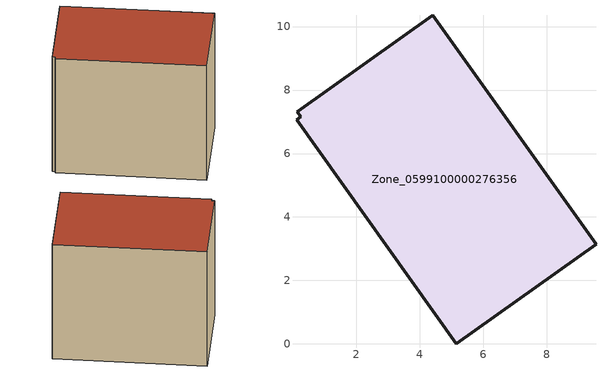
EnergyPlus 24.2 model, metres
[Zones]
Zone_0599100000276356
 floor ground (C_G): 0.24,7.15 0.13,7.31 4.4,10.36 9.55,3.14 5.15,0 0.11,7.06 z0
 wall outside (C_F): 5.15,0 9.55,3.14 4.4,10.36 0.13,7.31 0.24,7.15 0.11,7.06 5.15,0 z0:7.82
 roof outside (C_R): 0.13,7.31 0.24,7.15 0.11,7.06 5.15,0 9.55,3.14 4.4,10.36 z7.82
[BUILDING]
Pand.0599100000276356: North Axis=0; Terrain=City; Loads Convergence Tolerance Value=0.04; Temperature Convergence Tolerance Value=0.4; Solar Distribution=FullExterior; Maximum Number of Warmup Days=25; Minimum Number of Warmup Days=1
[Site:Location]
Rotterdam.The.Hague.AP_ZH_NLD Design_Conditions: Latitude=51.96; Longitude=4.45; Time Zone=1; Elevation=-4.5
[SITE:GROUNDTEMPERATURE:BUILDINGSURFACE]
18, 18, 18, 18, 18, 18, 18, 18, 18, 18, 18, 18
[MATERIAL] Thermal Absorptance=0.9; Solar Absorptance=0.7; Visible Absorptance=0.7
Name | Roughness | Thickness | Conductivity | Density | Specific Heat
G.TI.1975-1991 | MediumSmooth | 0.15 | 0.288461 | 540 | 1210
F.TI.1975-1991 | Rough | 0.3 | 0.230769 | 1920 | 840
R.TI.1975-1991 | MediumRough | 0.2 | 0.153846 | 1500 | 1000
[CONSTRUCTION]
C_G: G.TI.1975-1991
C_F: F.TI.1975-1991
C_R: R.TI.1975-1991
[ZONE]
Zone_0599100000276356: Type=1; Multiplier=1; Ceiling Height=Autocalculate; Volume=Autocalculate; Floor Area=autocalculate; Part of Total Floor Area=Yes
[ZONEINFILTRATION:DESIGNFLOWRATE]
Infil_Zone_0599100000276356: Zone or ZoneList or Space or SpaceList=Zone_0599100000276356; Schedule=AlwaysOn; Design Flow Rate Calculation Method=Flow/Area; Flow Rate per Floor Area=0.003; Constant Term Coefficient=1; Temperature Term Coefficient=0; Velocity Term Coefficient=0; Velocity Squared Term Coefficient=0
[HVACTEMPLATE:ZONE:IDEALLOADSAIRSYSTEM]
Zone_0599100000276356: Maximum Heating Supply Air Temperature=50; Minimum Cooling Supply Air Temperature=13; Maximum Heating Supply Air Humidity Ratio=0.0156; Minimum Cooling Supply Air Humidity Ratio=0.0077; Heating Limit=NoLimit; Cooling Limit=NoLimit; Dehumidification Control Type=ConstantSensibleHeatRatio; Cooling Sensible Heat Ratio=0.7; Dehumidification Setpoint=60; Humidification Control Type=None; Humidification Setpoint=30; Outdoor Air Method=None; Outdoor Air Flow Rate per Person=0.00944; Outdoor Air Flow Rate per Zone Floor Area=0; Outdoor Air Flow Rate per Zone=0; Demand Controlled Ventilation Type=None; Outdoor Air Economizer Type=NoEconomizer; Heat Recovery Type=None; Sensible Heat Recovery Effectiveness=0.7; Latent Heat Recovery Effectiveness=0.65
[ZONECONTROL:THERMOSTAT]
ThermostatControl_Zone_0599100000276356: Zone or ZoneList=Zone_0599100000276356; Control Type Schedule=DualSetpointControlType; Control 1=Thermostat_Zone_0599100000276356; Temperature Difference Between Cutout And Setpoint=0
[THERMOSTATSETPOINT:DUALSETPOINT]
Thermostat_Zone_0599100000276356: Heating Setpoint Temperature Schedule=HeatingSetpoint_Zone_0599100000276356; Cooling Setpoint Temperature Schedule=CoolingSetpoint_Zone_0599100000276356
[SCHEDULE:COMPACT]
HeatingSetpoint_Zone_0599100000276356: Through: 12/31, For: AllDays, Until: 24:00, 21
CoolingSetpoint_Zone_0599100000276356: Through: 12/31, For: AllDays, Until: 24:00, 24
DualSetpointControlType: Through: 12/31, For: AllDays, Until: 24:00, 4
AlwaysOn: Through: 12/31, For: AllDays, Until: 24:00, 1
